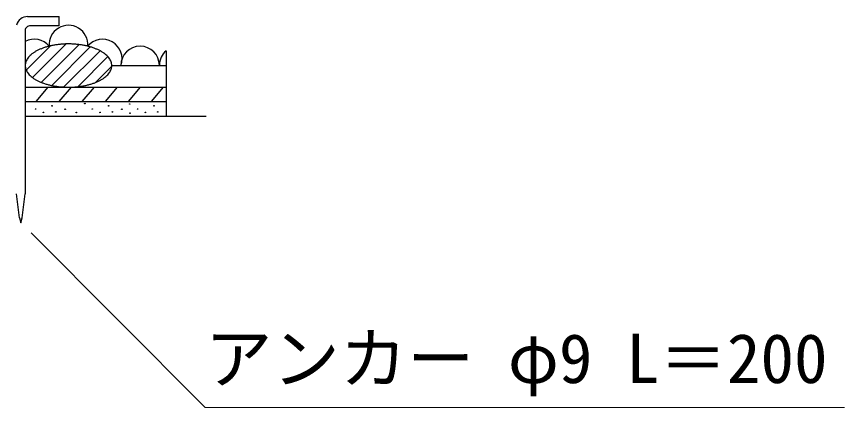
# Model space of a CAD drawing. Units: millimetres, scale not verified. Extents: x 200 to 8200, y 200 to 5838.
# Drawn here: x 3187 to 4048, y 3373 to 3780 of the extents above; entities that cross this region are included whole.
import ezdxf
from ezdxf.enums import TextEntityAlignment as Align

# ---------------------------------------------------------------- set-up
doc = ezdxf.new("R2010")
doc.units = ezdxf.units.MM
doc.header["$LTSCALE"] = 20
doc.layers.add('C-STR', color=3, linetype='Continuous', lineweight=25)
doc.layers.add('C-STR-HTXT', color=1, linetype='Continuous', lineweight=13)
doc.styles.add('ＭＳ ゴシック', font='')
doc.styles.get('ＭＳ ゴシック').set_extended_font_data('MS Gothic')

msp = doc.modelspace()

# ---------------------------------------------------------------- linework, layer by layer
at = {"layer": 'C-STR', "color": 7}
for p, q in [((3198.47, 3779.61), (3231.42, 3779.61)), ((3231.42, 3770), (3231.42, 3779.61)), ((3195.95, 3765.02), (3195.95, 3595.02)), ((3231.42, 3770), (3201.36, 3770)), ((3342.59, 3744.02), (3342.59, 3676.09)), ((3285.95, 3728.59), (3342.59, 3728.59)), ((3195.95, 3706.09), (3342.59, 3706.09)), ((3219.59, 3706.09), (3207, 3691.09)), ((3243.59, 3706.09), (3231, 3691.09)), ((3267.59, 3706.09), (3255, 3691.09)), ((3291.59, 3706.09), (3279, 3691.09)), ((3315.59, 3706.09), (3303, 3691.09)), ((3339.59, 3706.09), (3327, 3691.09)), ((3195.95, 3691.09), (3342.59, 3691.09)), ((3195.95, 3676.09), (3384.35, 3676.09)), ((3189.95, 3570.02), (3186.95, 3595.02)), ((3192.95, 3570.02), (3195.95, 3595.02)), ((3189.95, 3570.02), (3191.45, 3565.02)), ((3191.45, 3565.02), (3192.95, 3570.02))]:
    msp.add_line(p, q, dxfattribs=at)
at = {"layer": 'C-STR'}
for p, q in [((3197.06, 3723.81), (3222.33, 3749.08)), ((3203.51, 3716.11), (3238.32, 3750.92)), ((3251.95, 3750.41), (3212.64, 3711.11)), ((3223.53, 3707.85), (3263.69, 3748.01)), ((3273.79, 3743.98), (3236.23, 3706.41)), ((3250.58, 3706.61), (3281.89, 3737.93)), ((3285.92, 3727.82), (3269.17, 3711.07))]:
    msp.add_line(p, q, dxfattribs=at)
at = {"layer": 'C-STR', "color": 7}
for centre in [(3223.87, 3686.68), (3257.99, 3689.03), (3282.75, 3686.68), (3304.71, 3688.62), (3329.9, 3686.68), (3206.78, 3683.42), (3214.92, 3679.86), (3227.78, 3680.39), (3237.54, 3683.09), (3249.1, 3679.77), (3265.66, 3683.42), (3273.8, 3679.86), (3286.66, 3680.39), (3296.42, 3683.09), (3304.92, 3679.06), (3312.81, 3683.42), (3320.95, 3679.86), (3333.81, 3680.39)]:
    msp.add_circle(centre, 0.3, dxfattribs=at)
for centre, radius, start, end in [((3198.63, 3767.49), 12.12, 90.74558, 164.52089), ((3200.95, 3765.02), 5, 85.32404, 180), ((3240.95, 3750.52), 20, 354.93312, 185.18666), ((3205.54, 3735.58), 20.33, 40.38159, 118.14041), ((3276.36, 3735.58), 20.33, 340.38159, 139.61841), ((3315.51, 3728.76), 20, 0, 180), ((3355.51, 3728.76), 20, 130.25143, 180)]:
    msp.add_arc(centre, radius, start, end, dxfattribs=at)
at = {"layer": 'C-STR'}
for centre, radius, start, end in [((3233.57, 3694.34), 55.81, 109.27742, 112.70255), ((3235.91, 3687.56), 62.99, 106.08787, 109.24914), ((3237.78, 3680.98), 69.83, 103.11312, 106.06574), ((3239.17, 3674.91), 76.05, 100.3056, 103.09624), ((3240.1, 3669.67), 81.38, 97.62454, 100.29328), ((3240.65, 3665.51), 85.58, 95.03422, 97.6163), ((3240.89, 3662.65), 88.44, 92.50251, 95.02975), ((3240.95, 3661.25), 89.84, 89.99955, 92.50164), ((3240.95, 3661.38), 89.71, 87.49657, 90.00223), ((3241.04, 3663.03), 88.06, 84.96482, 87.50292), ((3241.32, 3666.12), 84.96, 82.37441, 84.97507), ((3241.93, 3670.47), 80.57, 79.69321, 82.38897), ((3242.94, 3675.87), 75.07, 76.88551, 79.71265), ((3244.4, 3682.05), 68.73, 73.91052, 76.91062), ((3246.36, 3688.68), 61.81, 70.72066, 73.94233), ((3248.77, 3695.47), 54.6, 67.25955, 70.76048), ((3214.6, 3724.62), 19.75, 136.94236, 143.7791), ((3217.68, 3721.68), 24.01, 130.84531, 136.84569), ((3221, 3717.78), 29.14, 125.48889, 130.76379), ((3224.4, 3712.95), 35.04, 120.75597, 125.42158), ((3227.71, 3707.3), 41.59, 116.53747, 120.70109), ((3230.81, 3701.02), 48.59, 112.73815, 116.49309), ((3251.59, 3702.1), 47.4, 63.45979, 67.30897), ((3254.73, 3708.29), 40.46, 59.24083, 63.52062), ((3258.07, 3713.81), 34.01, 54.50753, 59.31492), ((3261.46, 3718.49), 28.22, 49.15104, 54.59628), ((3264.75, 3722.24), 23.24, 43.05461, 49.25439), ((3267.79, 3725.02), 19.12, 36.10924, 43.1693), ((3207.35, 3728.59), 11.39, 170.05423, 179.96474), ((3208.17, 3728.42), 12.24, 160.53163, 169.96548), ((3209.71, 3727.85), 13.88, 151.75802, 160.418), ((3211.89, 3726.64), 16.37, 143.8896, 151.63954), ((3270.41, 3726.89), 15.9, 28.24439, 36.22647), ((3272.49, 3727.98), 13.55, 19.47579, 28.34819), ((3273.92, 3728.47), 12.04, 9.95796, 19.54493), ((3274.62, 3728.59), 11.33, 0.00711, 9.97393), ((3207.28, 3728.6), 11.33, 180.00711, 189.97393), ((3207.98, 3728.72), 12.04, 189.95796, 199.54493), ((3209.41, 3729.2), 13.55, 199.47579, 208.34819), ((3211.49, 3730.29), 15.9, 208.24439, 216.22647), ((3214.11, 3732.17), 19.12, 216.10924, 223.1693), ((3267.31, 3732.57), 19.75, 316.94236, 323.7791), ((3270.01, 3730.55), 16.37, 323.8896, 331.63954), ((3272.19, 3729.34), 13.88, 331.75802, 340.418), ((3273.73, 3728.77), 12.24, 340.53163, 349.96548), ((3274.56, 3728.6), 11.39, 350.05423, 359.96474), ((3217.15, 3734.95), 23.24, 223.05461, 229.25439), ((3220.44, 3738.69), 28.22, 229.15104, 234.59628), ((3223.83, 3743.38), 34.01, 234.50753, 239.31492), ((3227.17, 3748.9), 40.46, 239.24083, 243.52062), ((3230.31, 3755.09), 47.4, 243.45979, 247.30897), ((3251.1, 3756.17), 48.59, 292.73815, 296.49309), ((3254.19, 3749.89), 41.59, 296.53747, 300.70109), ((3257.5, 3744.24), 35.04, 300.75597, 305.42158), ((3260.9, 3739.41), 29.14, 305.48889, 310.76379), ((3264.22, 3735.51), 24.01, 310.84531, 316.84569), ((3233.13, 3761.72), 54.6, 247.25955, 250.76048), ((3235.55, 3768.5), 61.81, 250.72066, 253.94233), ((3237.5, 3775.14), 68.73, 253.91052, 256.91062), ((3238.97, 3781.32), 75.07, 256.88551, 259.71265), ((3239.98, 3786.72), 80.57, 259.69321, 262.38897), ((3240.58, 3791.07), 84.96, 262.37441, 264.97507), ((3240.87, 3794.16), 88.06, 264.96482, 267.50292), ((3240.95, 3795.81), 89.71, 267.49657, 270.00223), ((3240.95, 3795.93), 89.84, 269.99955, 272.50164), ((3241.01, 3794.53), 88.44, 272.50251, 275.02975), ((3241.26, 3791.68), 85.58, 275.03422, 277.6163), ((3241.8, 3787.52), 81.38, 277.62454, 280.29328), ((3242.74, 3782.28), 76.05, 280.3056, 283.09624), ((3244.13, 3776.21), 69.83, 283.11312, 286.06574), ((3246, 3769.63), 62.99, 286.08787, 289.24914), ((3248.34, 3762.84), 55.81, 289.27742, 292.70255)]:
    msp.add_arc(centre, radius, start, end, dxfattribs=at)
at = {"layer": 'C-STR-HTXT'}
for p, q in [((3202.04, 3554.39), (3383.1, 3372.75)), ((3383.1, 3372.75), (4048.1, 3372.75))]:
    msp.add_line(p, q, dxfattribs=at)

# ---------------------------------------------------------------- texts
at = {"layer": 'C-STR-HTXT', "color": 7, "style": 'ＭＳ ゴシック'}
msp.add_text('アンカー φ9 L＝200', height=51.32, dxfattribs=at).set_placement((3383.1, 3382.75), align=Align.BOTTOM_LEFT)

doc.saveas('drawing.dxf')
